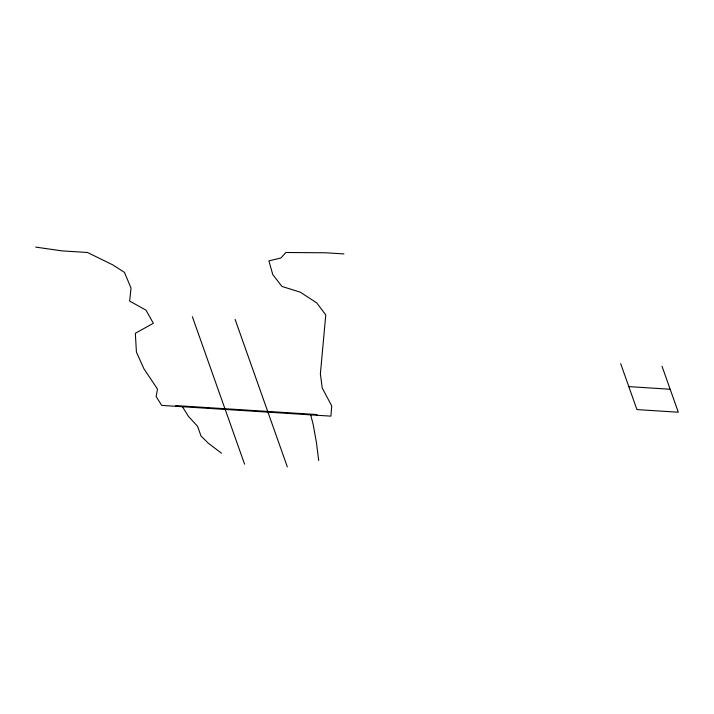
<?xml version="1.0" encoding="UTF-8"?>
<svg xmlns="http://www.w3.org/2000/svg" width="714" height="714" viewBox="0 0 714 714"><rect width="100%" height="100%" fill="white"/><g stroke="black" fill="none" stroke-linecap="round" stroke-linejoin="round"><path stroke-width="1.07" d="M343.934 253.934L325.852 252.783L285.877 252.497L280.861 258.031L268.91 260.869L272.775 274.613L281.95 286.448L300.201 292.133L316.73 302.879L325.771 314.936L320.381 373.833L322.21 388.005L331.733 405.891L330.903 416.146L161.703 405.4L156.143 396.547L157.491 389.068L143.916 368.763L136.419 352.082L135.339 333.295L153.332 323.272L146.013 310.162L129.636 301.076L131.028 288.117L124.468 272.4L112.839 264.912L87.519 252.497L62.02 250.882L35.7 247.106M628.811 386.622L670.16 389.246M221.518 453.194L208.399 443.314L200.991 435.968L197.582 426.347L188.434 416.351L182.436 406.721M662.03 366.264L678.3 412.219L636.942 409.595L620.671 363.64M317.114 415.271L316.864 414.548L175.769 405.597L176.028 406.311M235.111 319.426L287.331 466.894M192.361 316.713L244.581 464.18M310.706 414.861L313.214 424.643L316.489 442.948L318.685 460.45"/></g></svg>
